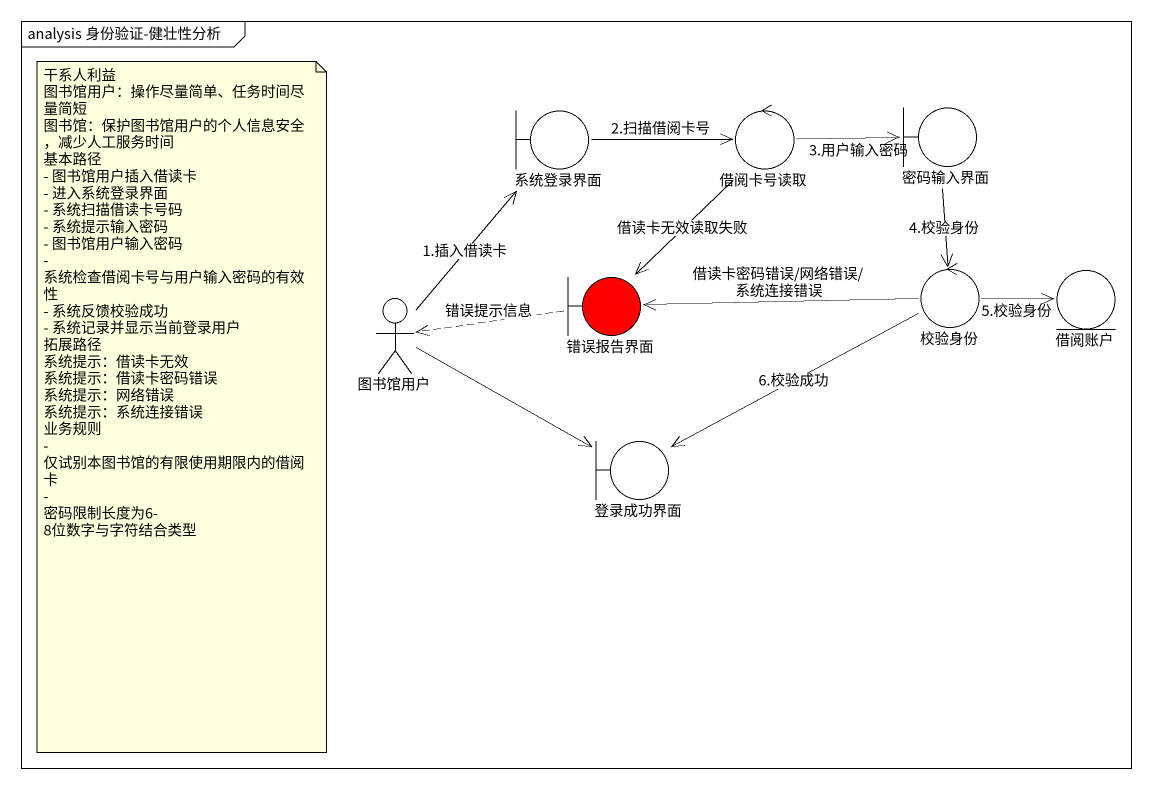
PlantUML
@startuml
mainframe analysis 身份验证-健壮性分析
boundary 系统登录界面
control 借阅卡号读取
boundary 密码输入界面
actor 图书馆用户
boundary 错误报告界面 #FF0000
control 校验身份
entity 借阅账户
boundary 登录成功界面
系统登录界面 -right-> 借阅卡号读取 : 2.扫描借阅卡号
借阅卡号读取 -right-> 密码输入界面 : 3.用户输入密码
借阅卡号读取 --> 错误报告界面 : 借读卡无效读取失败
密码输入界面 --> 校验身份 : 4.校验身份
图书馆用户 -up-> 系统登录界面 : 1.插入借读卡
图书馆用户 -right-> 登录成功界面
错误报告界面 .left.> 图书馆用户 : 错误提示信息
校验身份 -left-> 错误报告界面 : 借读卡密码错误/网络错误/系统连接错误
校验身份 -right-> 借阅账户 : 5.校验身份
校验身份 -left-> 登录成功界面 : 6.校验成功
note as N1
  干系人利益
  图书馆用户：操作尽量简单、任务时间尽量简短
  图书馆：保护图书馆用户的个人信息安全，减少人工服务时间
  基本路径
  - 图书馆用户插入借读卡
  - 进入系统登录界面
  - 系统扫描借读卡号码
  - 系统提示输入密码
  - 图书馆用户输入密码
  - 系统检查借阅卡号与用户输入密码的有效性
  - 系统反馈校验成功
  - 系统记录并显示当前登录用户
  拓展路径
  系统提示：借读卡无效
  系统提示：借读卡密码错误
  系统提示：网络错误
  系统提示：系统连接错误
  业务规则
  - 仅试别本图书馆的有限使用期限内的借阅卡
  - 密码限制长度为6-8位数字与字符结合类型
end note
@enduml
